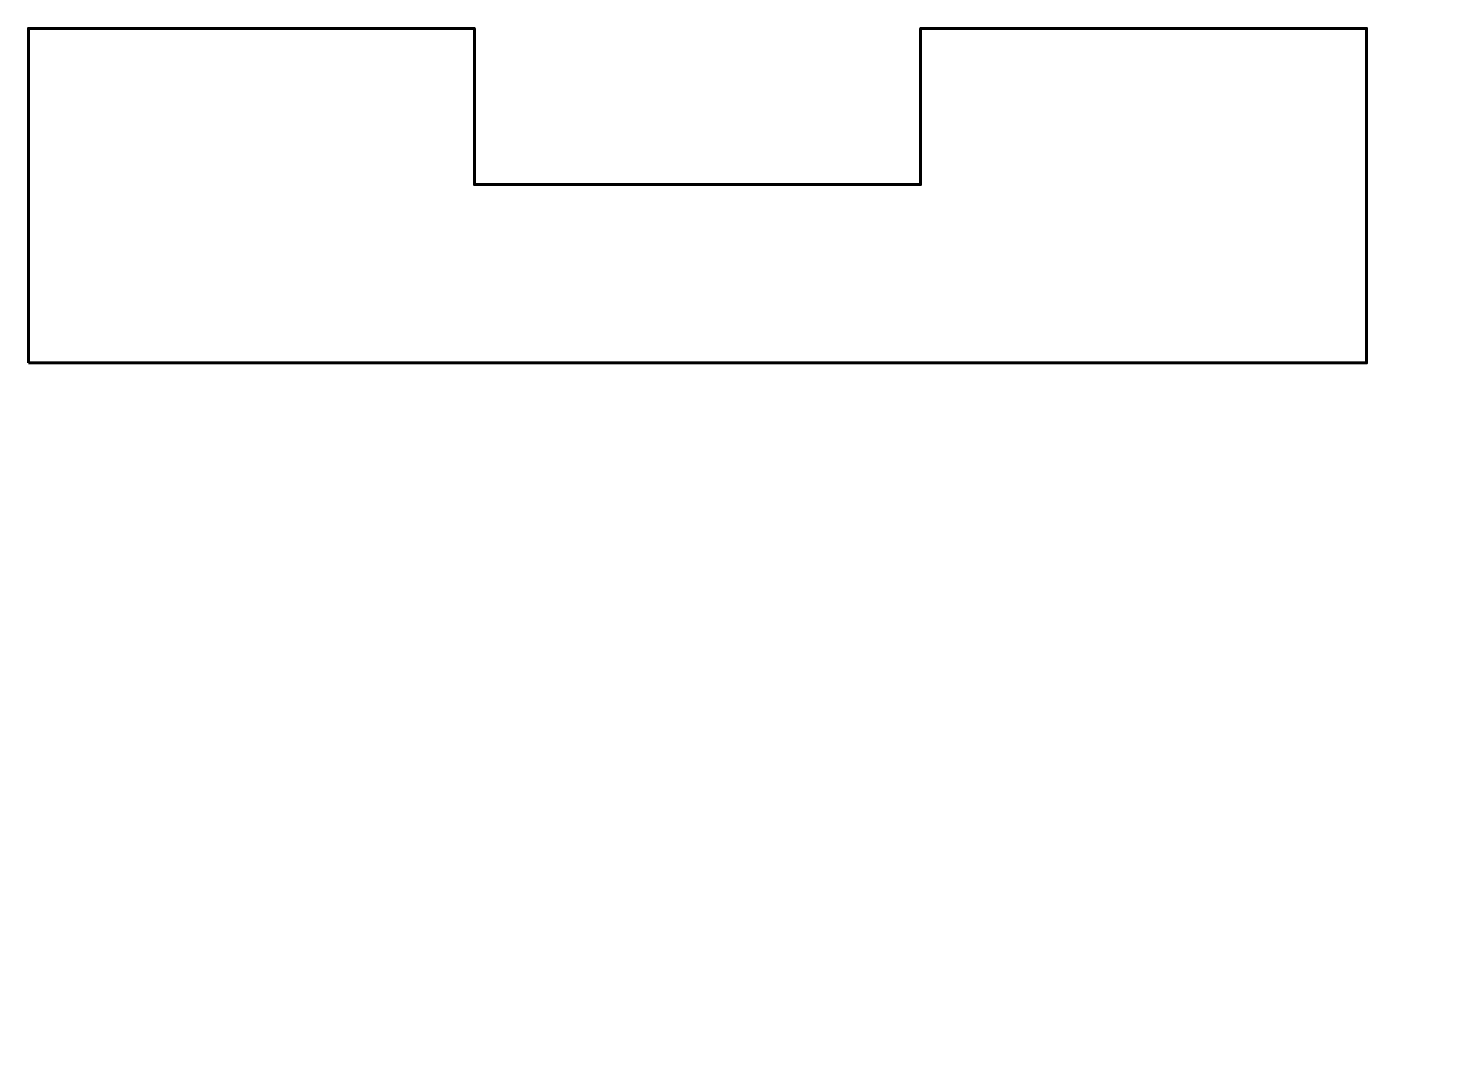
# Model space of a CAD drawing. Header units: millimetres. Extents: x 5 to 68.7, y -15.9 to 29.6.
import ezdxf

# ---------------------------------------------------------------- set-up
doc = ezdxf.new("R2010")
doc.units = ezdxf.units.MM
doc.layers.add('Parede', color=6, linetype='Continuous', lineweight=60)

msp = doc.modelspace()

# ---------------------------------------------------------------- linework, layer by layer
at = {"layer": 'Parede'}
for p, q in [((5.021, 14.564), (5.021, 29.564)), ((25.021, 29.564), (5.021, 29.564)), ((25.021, 22.564), (25.021, 29.564)), ((65.021, 29.564), (45.021, 29.564)), ((45.021, 29.564), (45.021, 22.564)), ((65.021, 14.564), (65.021, 29.564)), ((45.021, 22.564), (25.021, 22.564)), ((5.021, 14.564), (65.021, 14.564))]:
    msp.add_line(p, q, dxfattribs=at)
for points in [[(5.021, 29.564, 0), (5.021, 29.564, 30)], [(5.021, 14.564, 30), (5.021, 29.564, 30), (25.021, 29.564, 30), (25.021, 22.564, 30), (45.021, 22.564, 30), (45.021, 29.564, 30), (65.021, 29.564, 30), (65.021, 14.564, 30), (5.021, 14.564, 30)], [(25.021, 29.564, 0), (25.021, 29.564, 30)], [(45.021, 29.564, 0), (45.021, 29.564, 30)], [(65.021, 29.564, 0), (65.021, 29.564, 30)], [(25.021, 22.564, 0), (25.021, 22.564, 30)], [(45.021, 22.564, 0), (45.021, 22.564, 30)], [(5.021, 14.564, 0), (5.021, 14.564, 30)], [(65.021, 14.564, 0), (65.021, 14.564, 30)], [(68.697, -15.911, 0), (68.697, -15.911, 0)]]:
    msp.add_polyline3d(points, dxfattribs=at)

doc.saveas('drawing.dxf')
